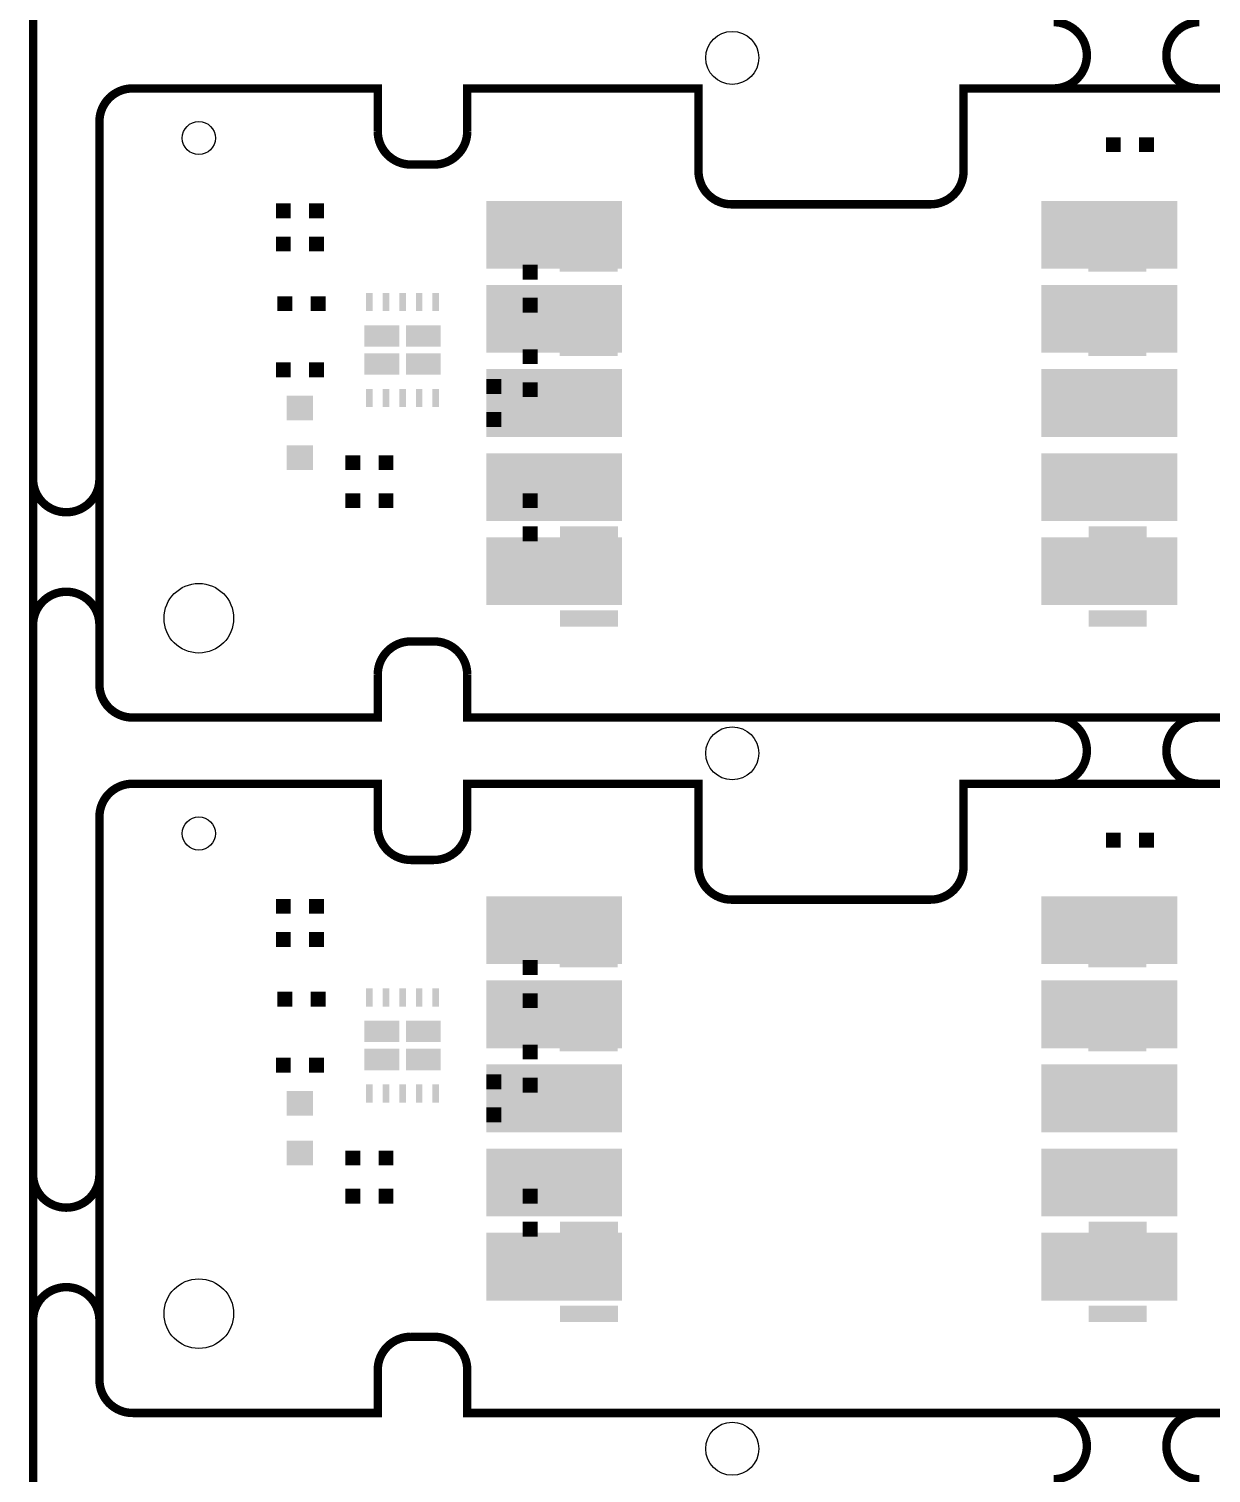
# Model space of a CAD drawing. Header units: inches. Extents: x -27 to 277, y -39 to 189.
# Drawn here: x 129.87 to 165.55, y 84.18 to 127.8 of the extents above; entities that cross this region are included whole.
import ezdxf

# ---------------------------------------------------------------- set-up
doc = ezdxf.new("R2010")
doc.units = ezdxf.units.IN
doc.header["$MEASUREMENT"] = 0
doc.layers.get('0').update_dxf_attribs({"color": 1})
for name, color, linetype in [('11_SPB', 52, 'Continuous'), ('12_SPT', 92, 'Continuous'), ('5_OL', 132, 'Continuous')]:
    doc.layers.add(name, color=color, linetype=linetype)

# ---------------------------------------------------------------- blocks, each defined once
blk = doc.blocks.new('D44ROUND2_10058X2_10058')
blk.add_circle((0, 0), 1.05)
blk = doc.blocks.new('D47ROUND1_6002X1_6002')
blk.add_circle((0, 0), 0.8)
blk = doc.blocks.new('D186RECTANGLE4_09999X2_05001')
blk.add_solid([(-2.049995, -1.025005), (2.049995, -1.025005), (-2.049995, 1.025005), (2.049995, 1.025005)])
blk = doc.blocks.new('D45ROUND1X1')
blk.add_circle((0, 0), 0.5)
blk = doc.blocks.new('D177SQUARE0_45001X0_45001')
blk.add_solid([(-0.225005, -0.225005), (0.225005, -0.225005), (-0.225005, 0.225005), (0.225005, 0.225005)])
blk = doc.blocks.new('D201RECTANGLE1_75001X0_48999')
blk.add_solid([(-0.875005, -0.244995), (0.875005, -0.244995), (-0.875005, 0.244995), (0.875005, 0.244995)])
blk = doc.blocks.new('D179RECTANGLE0_8X0_75001')
blk.add_solid([(-0.4, -0.375005), (0.4, -0.375005), (-0.4, 0.375005), (0.4, 0.375005)])
blk = doc.blocks.new('D203RECTANGLE0_2X0_55001')
blk.add_solid([(-0.1, -0.275005), (0.1, -0.275005), (-0.1, 0.275005), (0.1, 0.275005)])
blk = doc.blocks.new('D211RECTANGLE1_05001X0_65001')
blk.add_solid([(-0.525005, -0.325005), (0.525005, -0.325005), (-0.525005, 0.325005), (0.525005, 0.325005)])

msp = doc.modelspace()

# ---------------------------------------------------------------- linework, layer by layer
at = {"layer": '5_OL', "const_width": 0.254}
for points in [[(129.99974, -18.00098), (129.99974, 166.99992)], [(140.40104, 124.69876), (140.40104, 125.99924), (132.99948, 125.99924)], [(140.40104, 124.69876), (140.40104, 125.99924), (132.99948, 125.99924)], [(150.08098, 123.49988), (150.08098, 125.99924), (143.10106, 125.99924), (143.10106, 124.69876)], [(150.08098, 123.49988), (150.08098, 125.99924), (143.10106, 125.99924), (143.10106, 124.69876)], [(249.9995, 121.5009), (249.9995, 125.99924), (158.07944, 125.99924), (158.07944, 123.49988)], [(249.9995, 121.5009), (249.9995, 125.99924), (158.07944, 125.99924), (158.07944, 123.49988)], [(132.00126, 125.00102), (132.00126, 108.0008)], [(132.00126, 125.00102), (132.00126, 108.0008)], [(142.1003, 123.70054), (141.39926, 123.70054)], [(142.1003, 123.70054), (141.39926, 123.70054)], [(157.08122, 122.49912), (151.0792, 122.49912)], [(157.08122, 122.49912), (151.0792, 122.49912)], [(143.10106, 108.30052), (143.10106, 107.00004), (249.9995, 107.00004), (249.9995, 111.50092)], [(143.10106, 108.30052), (143.10106, 107.00004), (249.9995, 107.00004), (249.9995, 111.50092)], [(141.39926, 109.29874), (142.1003, 109.29874)], [(141.39926, 109.29874), (142.1003, 109.29874)], [(132.99948, 107.00004), (140.40104, 107.00004), (140.40104, 108.30052)], [(132.99948, 107.00004), (140.40104, 107.00004), (140.40104, 108.30052)], [(140.40104, 103.70058), (140.40104, 105.00106), (132.99948, 105.00106)], [(140.40104, 103.70058), (140.40104, 105.00106), (132.99948, 105.00106)], [(150.08098, 102.49916), (150.08098, 105.00106), (143.10106, 105.00106), (143.10106, 103.70058)], [(150.08098, 102.49916), (150.08098, 105.00106), (143.10106, 105.00106), (143.10106, 103.70058)], [(249.9995, 100.50018), (249.9995, 105.00106), (158.07944, 105.00106), (158.07944, 102.49916)], [(249.9995, 100.50018), (249.9995, 105.00106), (158.07944, 105.00106), (158.07944, 102.49916)], [(132.00126, 104.0003), (132.00126, 87.00008)], [(132.00126, 104.0003), (132.00126, 87.00008)], [(142.1003, 102.69982), (141.39926, 102.69982)], [(142.1003, 102.69982), (141.39926, 102.69982)], [(157.08122, 101.50094), (151.0792, 101.50094)], [(157.08122, 101.50094), (151.0792, 101.50094)], [(143.10106, 87.2998), (143.10106, 85.99932), (249.9995, 85.99932), (249.9995, 90.5002)], [(143.10106, 87.2998), (143.10106, 85.99932), (249.9995, 85.99932), (249.9995, 90.5002)], [(141.39926, 88.30056), (142.1003, 88.30056)], [(141.39926, 88.30056), (142.1003, 88.30056)], [(132.99948, 85.99932), (140.40104, 85.99932), (140.40104, 87.2998)], [(132.99948, 85.99932), (140.40104, 85.99932), (140.40104, 87.2998)]]:
    msp.add_lwpolyline(points, dxfattribs=at)
for points in [[(160.79978, 128.00076, -0.414214), (161.80054, 127)], [(164.20084, 127, -0.41347), (165.19906, 128.00076)], [(161.80054, 127, -0.414214), (160.79978, 125.99924)], [(165.19906, 125.99924, -0.414214), (164.20084, 127)], [(132.99948, 125.99924, 0.413469), (132.00126, 125.00102)], [(132.99948, 125.99924, 0.413469), (132.00126, 125.00102)], [(141.39926, 123.70054, -0.413469), (140.40104, 124.69876)], [(141.39926, 123.70054, -0.413469), (140.40104, 124.69876)], [(143.10106, 124.69876, -0.414214), (142.1003, 123.70054)], [(143.10106, 124.69876, -0.414214), (142.1003, 123.70054)], [(151.0792, 122.49912, -0.414214), (150.08098, 123.49988)], [(151.0792, 122.49912, -0.414214), (150.08098, 123.49988)], [(158.07944, 123.49988, -0.41347), (157.08122, 122.49912)], [(158.07944, 123.49988, -0.41347), (157.08122, 122.49912)], [(131.0005, 113.20018, -0.414214), (129.99974, 114.20094)], [(132.00126, 114.20094, -0.414214), (131.0005, 113.20018)], [(129.99974, 109.79912, -0.414214), (131.0005, 110.79988)], [(131.0005, 110.79988, -0.414214), (132.00126, 109.79912)], [(140.40104, 108.30052, -0.413469), (141.39926, 109.29874)], [(140.40104, 108.30052, -0.413469), (141.39926, 109.29874)], [(142.1003, 109.29874, -0.41347), (143.10106, 108.30052)], [(142.1003, 109.29874, -0.41347), (143.10106, 108.30052)], [(132.00126, 108.0008, 0.41347), (132.99948, 107.00004)], [(132.00126, 108.0008, 0.41347), (132.99948, 107.00004)], [(160.79978, 107.00004, -0.414214), (161.80054, 105.99928)], [(164.20084, 105.99928, -0.41347), (165.19906, 107.00004)], [(161.80054, 105.99928, -0.414214), (160.79978, 105.00106)], [(165.19906, 105.00106, -0.413469), (164.20084, 105.99928)], [(132.99948, 105.00106, 0.414214), (132.00126, 104.0003)], [(132.99948, 105.00106, 0.414214), (132.00126, 104.0003)], [(141.39926, 102.69982, -0.414214), (140.40104, 103.70058)], [(141.39926, 102.69982, -0.414214), (140.40104, 103.70058)], [(143.10106, 103.70058, -0.414214), (142.1003, 102.69982)], [(143.10106, 103.70058, -0.414214), (142.1003, 102.69982)], [(151.0792, 101.50094, -0.413469), (150.08098, 102.49916)], [(151.0792, 101.50094, -0.413469), (150.08098, 102.49916)], [(158.07944, 102.49916, -0.413469), (157.08122, 101.50094)], [(158.07944, 102.49916, -0.413469), (157.08122, 101.50094)], [(131.0005, 92.19946, -0.414214), (129.99974, 93.20022)], [(132.00126, 93.20022, -0.414214), (131.0005, 92.19946)], [(129.99974, 88.80094, -0.414214), (131.0005, 89.79916)], [(131.0005, 89.79916, -0.41347), (132.00126, 88.80094)], [(140.40104, 87.2998, -0.41347), (141.39926, 88.30056)], [(140.40104, 87.2998, -0.41347), (141.39926, 88.30056)], [(142.1003, 88.30056, -0.414214), (143.10106, 87.2998)], [(142.1003, 88.30056, -0.414214), (143.10106, 87.2998)], [(132.00126, 87.00008, 0.41347), (132.99948, 85.99932)], [(132.00126, 87.00008, 0.41347), (132.99948, 85.99932)], [(160.79978, 85.99932, -0.41347), (161.80054, 85.0011)], [(164.20084, 85.0011, -0.413469), (165.19906, 85.99932)], [(161.80054, 85.0011, -0.414214), (160.79978, 84.00034)], [(165.19906, 84.00034, -0.414214), (164.20084, 85.0011)]]:
    msp.add_lwpolyline(points, format="xyb", dxfattribs=at)

# ---------------------------------------------------------------- block references
at = {"layer": '11_SPB'}
for name, p in [('D45ROUND1X1', (135.001, 124.50064)), ('D186RECTANGLE4_09999X2_05001', (145.72488, 121.57964)), ('D186RECTANGLE4_09999X2_05001', (162.47618, 121.57964)), ('D186RECTANGLE4_09999X2_05001', (145.72488, 119.03964)), ('D186RECTANGLE4_09999X2_05001', (162.47618, 119.03964)), ('D186RECTANGLE4_09999X2_05001', (145.72488, 116.49964)), ('D186RECTANGLE4_09999X2_05001', (162.47618, 116.49964)), ('D186RECTANGLE4_09999X2_05001', (145.72488, 113.95964)), ('D186RECTANGLE4_09999X2_05001', (162.47618, 113.95964)), ('D186RECTANGLE4_09999X2_05001', (145.72488, 111.41964)), ('D186RECTANGLE4_09999X2_05001', (162.47618, 111.41964)), ('D45ROUND1X1', (135.001, 103.49992)), ('D186RECTANGLE4_09999X2_05001', (145.72488, 100.57892)), ('D186RECTANGLE4_09999X2_05001', (162.47618, 100.57892)), ('D186RECTANGLE4_09999X2_05001', (145.72488, 98.03892)), ('D186RECTANGLE4_09999X2_05001', (162.47618, 98.03892)), ('D186RECTANGLE4_09999X2_05001', (145.72488, 95.49892)), ('D186RECTANGLE4_09999X2_05001', (162.47618, 95.49892)), ('D186RECTANGLE4_09999X2_05001', (145.72488, 92.95892)), ('D186RECTANGLE4_09999X2_05001', (162.47618, 92.95892)), ('D186RECTANGLE4_09999X2_05001', (145.72488, 90.41892)), ('D186RECTANGLE4_09999X2_05001', (162.47618, 90.41892))]:
    msp.add_blockref(name, p, dxfattribs=at)
at = {"layer": '12_SPT'}
for name, p in [('D45ROUND1X1', (135.001, 124.50064)), ('D177SQUARE0_45001X0_45001', (162.60064, 124.29998)), ('D177SQUARE0_45001X0_45001', (163.59886, 124.29998)), ('D177SQUARE0_45001X0_45001', (137.55116, 122.301)), ('D177SQUARE0_45001X0_45001', (138.54938, 122.301)), ('D177SQUARE0_45001X0_45001', (137.55116, 121.30024)), ('D177SQUARE0_45001X0_45001', (138.54938, 121.30024)), ('D201RECTANGLE1_75001X0_48999', (146.76882, 120.70588)), ('D201RECTANGLE1_75001X0_48999', (162.72002, 120.70588)), ('D177SQUARE0_45001X0_45001', (145.00098, 120.44934)), ('D177SQUARE0_45001X0_45001', (137.59942, 119.49938)), ('D177SQUARE0_45001X0_45001', (138.60018, 119.49938)), ('D203RECTANGLE0_2X0_55001', (140.14958, 119.55018)), ('D203RECTANGLE0_2X0_55001', (140.64996, 119.55018)), ('D203RECTANGLE0_2X0_55001', (141.15034, 119.55018)), ('D203RECTANGLE0_2X0_55001', (141.65072, 119.55018)), ('D203RECTANGLE0_2X0_55001', (142.1511, 119.55018)), ('D177SQUARE0_45001X0_45001', (145.00098, 119.45112)), ('D201RECTANGLE1_75001X0_48999', (146.76882, 119.43588)), ('D201RECTANGLE1_75001X0_48999', (162.72002, 119.43588)), ('D211RECTANGLE1_05001X0_65001', (140.5255, 118.52402)), ('D211RECTANGLE1_05001X0_65001', (141.77518, 118.52402)), ('D201RECTANGLE1_75001X0_48999', (146.76882, 118.16588)), ('D201RECTANGLE1_75001X0_48999', (162.72002, 118.16588)), ('D211RECTANGLE1_05001X0_65001', (140.5255, 117.67566)), ('D211RECTANGLE1_05001X0_65001', (141.77518, 117.67566)), ('D177SQUARE0_45001X0_45001', (145.00098, 117.89918)), ('D177SQUARE0_45001X0_45001', (137.55116, 117.5004)), ('D177SQUARE0_45001X0_45001', (138.54938, 117.5004)), ('D203RECTANGLE0_2X0_55001', (140.14958, 116.6495)), ('D203RECTANGLE0_2X0_55001', (140.64996, 116.6495)), ('D203RECTANGLE0_2X0_55001', (141.15034, 116.6495)), ('D203RECTANGLE0_2X0_55001', (141.65072, 116.6495)), ('D203RECTANGLE0_2X0_55001', (142.1511, 116.6495)), ('D177SQUARE0_45001X0_45001', (143.90116, 117.00002)), ('D177SQUARE0_45001X0_45001', (145.00098, 116.90096)), ('D201RECTANGLE1_75001X0_48999', (146.76882, 116.89588)), ('D201RECTANGLE1_75001X0_48999', (162.72002, 116.89588)), ('D179RECTANGLE0_8X0_75001', (138.049, 116.34978)), ('D177SQUARE0_45001X0_45001', (143.90116, 115.99926)), ('D179RECTANGLE0_8X0_75001', (138.049, 114.84864)), ('D177SQUARE0_45001X0_45001', (139.6492, 114.69878)), ('D177SQUARE0_45001X0_45001', (140.64996, 114.69878)), ('D201RECTANGLE1_75001X0_48999', (146.77898, 113.8047)), ('D201RECTANGLE1_75001X0_48999', (162.73018, 113.8047)), ('D177SQUARE0_45001X0_45001', (139.6492, 113.5507)), ('D177SQUARE0_45001X0_45001', (140.64996, 113.5507)), ('D177SQUARE0_45001X0_45001', (145.00098, 113.5507)), ('D177SQUARE0_45001X0_45001', (145.00098, 112.54994)), ('D201RECTANGLE1_75001X0_48999', (146.77898, 112.5347)), ('D201RECTANGLE1_75001X0_48999', (162.73018, 112.5347)), ('D201RECTANGLE1_75001X0_48999', (146.77898, 111.2647)), ('D201RECTANGLE1_75001X0_48999', (162.73018, 111.2647)), ('D201RECTANGLE1_75001X0_48999', (146.77898, 109.9947)), ('D201RECTANGLE1_75001X0_48999', (162.73018, 109.9947)), ('D45ROUND1X1', (135.001, 103.49992)), ('D177SQUARE0_45001X0_45001', (162.60064, 103.29926)), ('D177SQUARE0_45001X0_45001', (163.59886, 103.29926)), ('D177SQUARE0_45001X0_45001', (137.55116, 101.30028)), ('D177SQUARE0_45001X0_45001', (138.54938, 101.30028)), ('D177SQUARE0_45001X0_45001', (137.55116, 100.29952)), ('D177SQUARE0_45001X0_45001', (138.54938, 100.29952)), ('D201RECTANGLE1_75001X0_48999', (146.76882, 99.70516)), ('D201RECTANGLE1_75001X0_48999', (162.72002, 99.70516)), ('D177SQUARE0_45001X0_45001', (145.00098, 99.45116)), ('D177SQUARE0_45001X0_45001', (137.59942, 98.49866)), ('D177SQUARE0_45001X0_45001', (138.60018, 98.49866)), ('D203RECTANGLE0_2X0_55001', (140.14958, 98.54946)), ('D203RECTANGLE0_2X0_55001', (140.64996, 98.54946)), ('D203RECTANGLE0_2X0_55001', (141.15034, 98.54946)), ('D203RECTANGLE0_2X0_55001', (141.65072, 98.54946)), ('D203RECTANGLE0_2X0_55001', (142.1511, 98.54946)), ('D177SQUARE0_45001X0_45001', (145.00098, 98.4504)), ('D201RECTANGLE1_75001X0_48999', (146.76882, 98.43516)), ('D201RECTANGLE1_75001X0_48999', (162.72002, 98.43516)), ('D211RECTANGLE1_05001X0_65001', (140.5255, 97.52584)), ('D211RECTANGLE1_05001X0_65001', (141.77518, 97.52584)), ('D201RECTANGLE1_75001X0_48999', (146.76882, 97.16516)), ('D201RECTANGLE1_75001X0_48999', (162.72002, 97.16516)), ('D211RECTANGLE1_05001X0_65001', (140.5255, 96.67494)), ('D211RECTANGLE1_05001X0_65001', (141.77518, 96.67494)), ('D177SQUARE0_45001X0_45001', (145.00098, 96.901)), ('D177SQUARE0_45001X0_45001', (137.55116, 96.49968)), ('D177SQUARE0_45001X0_45001', (138.54938, 96.49968)), ('D177SQUARE0_45001X0_45001', (143.90116, 95.9993)), ('D177SQUARE0_45001X0_45001', (145.00098, 95.90024)), ('D201RECTANGLE1_75001X0_48999', (146.76882, 95.89516)), ('D201RECTANGLE1_75001X0_48999', (162.72002, 95.89516)), ('D179RECTANGLE0_8X0_75001', (138.049, 95.34906)), ('D203RECTANGLE0_2X0_55001', (140.14958, 95.64878)), ('D203RECTANGLE0_2X0_55001', (140.64996, 95.64878)), ('D203RECTANGLE0_2X0_55001', (141.15034, 95.64878)), ('D203RECTANGLE0_2X0_55001', (141.65072, 95.64878)), ('D203RECTANGLE0_2X0_55001', (142.1511, 95.64878)), ('D177SQUARE0_45001X0_45001', (143.90116, 95.00108)), ('D179RECTANGLE0_8X0_75001', (138.049, 93.85046)), ('D177SQUARE0_45001X0_45001', (139.6492, 93.7006)), ('D177SQUARE0_45001X0_45001', (140.64996, 93.7006)), ('D201RECTANGLE1_75001X0_48999', (146.77898, 92.80398)), ('D201RECTANGLE1_75001X0_48999', (162.73018, 92.80398)), ('D177SQUARE0_45001X0_45001', (139.6492, 92.54998)), ('D177SQUARE0_45001X0_45001', (140.64996, 92.54998)), ('D177SQUARE0_45001X0_45001', (145.00098, 92.54998)), ('D177SQUARE0_45001X0_45001', (145.00098, 91.54922)), ('D201RECTANGLE1_75001X0_48999', (146.77898, 91.53398)), ('D201RECTANGLE1_75001X0_48999', (162.73018, 91.53398)), ('D201RECTANGLE1_75001X0_48999', (146.77898, 90.26398)), ('D201RECTANGLE1_75001X0_48999', (162.73018, 90.26398)), ('D201RECTANGLE1_75001X0_48999', (146.77898, 88.99398)), ('D201RECTANGLE1_75001X0_48999', (162.73018, 88.99398))]:
    msp.add_blockref(name, p, dxfattribs=at)
at = {"layer": '5_OL'}
for name, p in [('D47ROUND1_6002X1_6002', (151.09952, 126.92126)), ('D44ROUND2_10058X2_10058', (135.001, 109.99978)), ('D47ROUND1_6002X1_6002', (151.09952, 105.92054)), ('D44ROUND2_10058X2_10058', (135.001, 88.99906)), ('D47ROUND1_6002X1_6002', (151.09952, 84.91982))]:
    msp.add_blockref(name, p, dxfattribs=at)

doc.saveas('drawing.dxf')
